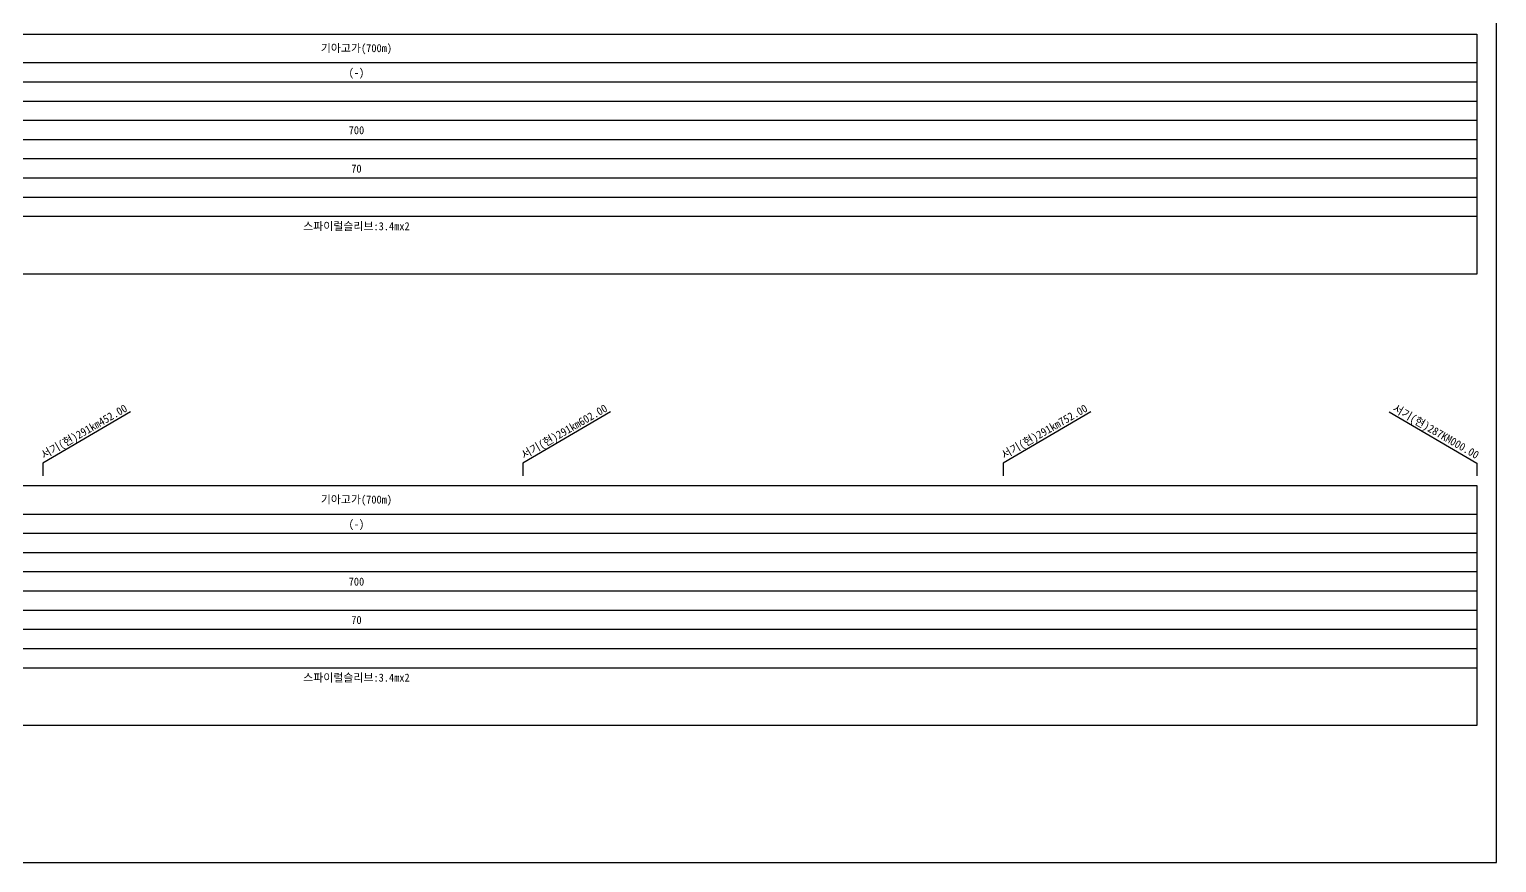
# Model space of a CAD drawing. Header units: millimetres. Extents: x 6886 to 7682, y 1103 to 1810.
# Drawn here: x 7223.5 to 7681.9, y 1103.1 to 1363.4 of the extents above; entities that cross this region are included whole.
import ezdxf
from ezdxf.enums import TextEntityAlignment as Align
from ezdxf.xclip import XClip

# ---------------------------------------------------------------- set-up
doc = ezdxf.new("R2010")
doc.units = ezdxf.units.MM
doc.header["$LTSCALE"] = 10
doc.header["$MEASUREMENT"] = 0
doc.header["$XCLIPFRAME"] = 2
for name, color, linetype in [('TT-TABL-LIN1', 4, 'Continuous'), ('TT-TABL-LIN2', 1, 'Continuous'), ('TT-TABL-TEX2', 3, 'Continuous'), ('TZ-BASE', 253, 'Continuous'), ('TZ-LEAL', 1, 'Continuous'), ('TZ-LEAT', 3, 'Continuous')]:
    doc.layers.add(name, color=color, linetype=linetype)
doc.layers.add('TX-PAPR', color=2, linetype='Continuous', plot=False)
doc.styles.get("Standard").update_dxf_attribs({"font": 'GulimChe.ttf'})
doc.styles.add('굴림체', font='GulimChe.ttf')

# ---------------------------------------------------------------- blocks, each defined once
blk = doc.blocks.new('JD-4F4DFDFGR14')
at = {"layer": 'TZ-BASE'}
for p, q in [((330.95, 139.22), (349.4, -210.64)), ((431.09, 139.18), (449.54, -210.69)), ((531.23, 139.14), (549.68, -210.73)), ((631.37, 139.1), (649.82, -210.77))]:
    blk.add_line(p, q, dxfattribs=at)
blk = doc.blocks.new('JD-경부고속하선표_190503')
at = {"layer": 'TT-TABL-LIN1'}
blk.add_lwpolyline([(2, 114), (785.58, 114), (785.58, 39), (2, 39)], close=True, dxfattribs=at)
at = {"layer": 'TT-TABL-LIN2'}
for points in [[(785.58, 105), (9.33, 105)], [(785.58, 99), (9.33, 99)], [(785.58, 93), (9.33, 93)], [(785.58, 87), (9.33, 87)], [(785.58, 81), (38.33, 81)], [(785.58, 75), (9.33, 75)], [(785.58, 69), (9.33, 69)], [(785.58, 63), (9.33, 63)], [(785.58, 57), (9.33, 57)]]:
    blk.add_lwpolyline(points, dxfattribs=at)
blk = doc.blocks.new('JD-경부고속상선표_190503')
at = {"layer": 'TT-TABL-LIN1'}
blk.add_lwpolyline([(2, 114), (785.58, 114), (785.58, 39), (2, 39)], close=True, dxfattribs=at)
at = {"layer": 'TT-TABL-LIN2'}
for points in [[(785.58, 105), (9.33, 105)], [(785.58, 99), (9.33, 99)], [(785.58, 93), (9.33, 93)], [(785.58, 87), (9.33, 87)], [(785.58, 81), (38.33, 81)], [(785.58, 75), (9.33, 75)], [(785.58, 69), (9.33, 69)], [(785.58, 63), (9.33, 63)], [(785.58, 57), (9.33, 57)]]:
    blk.add_lwpolyline(points, dxfattribs=at)

msp = doc.modelspace()

# ---------------------------------------------------------------- linework, layer by layer
at = {"layer": 'TX-PAPR'}
msp.add_lwpolyline([(6885.89, 1103.05), (7681.89, 1103.05), (7681.89, 1619.05), (6885.89, 1619.05)], close=True, dxfattribs=at)
at = {"layer": 'TZ-LEAL'}
for points in [[(7255.07, 1243.87), (7227.68, 1227.85), (7227.68, 1223.85)], [(7405.07, 1243.87), (7377.68, 1227.85), (7377.68, 1223.85)], [(7555.07, 1243.87), (7527.68, 1227.85), (7527.68, 1223.85)], [(7648.3, 1243.87), (7675.68, 1227.85), (7675.68, 1223.85)]]:
    msp.add_lwpolyline(points, dxfattribs=at)

# ---------------------------------------------------------------- block references
at = {"layer": 'TT-TABL-LIN2'}
for name, p in [('JD-경부고속하선표_190503', (6890.11, 1247.87)), ('JD-경부고속상선표_190503', (6890.11, 1106.85))]:
    msp.add_blockref(name, p, dxfattribs=at)
at = {"layer": 'TZ-BASE', "linetype": 'Continuous'}
ref = msp.add_blockref('JD-4F4DFDFGR14', (6967.45, 1472.84), dxfattribs=at)
XClip(ref).set_block_clipping_path([(-0.0390703231, 74.9999898234), (699.9608347211, 75.364646172), (700.0389753616, -74.6353334748), (0.0390703231, -74.9999898234)])

# ---------------------------------------------------------------- texts
at = {"layer": 'TT-TABL-TEX2', "style": '굴림체'}
for p in [(7325.68, 1357.37), (7325.68, 1216.35)]:
    msp.add_text('기아고가(700m)', height=2.5, dxfattribs=at).set_placement(p, align=Align.MIDDLE)
at = {"layer": 'TT-TABL-TEX2'}
for s, p in [('(-)', (7325.68, 1349.87)), ('700', (7325.68, 1331.87)), ('70', (7325.68, 1319.87)), ('스파이럴슬리브:3.4mx2', (7325.68, 1301.87)), ('(-)', (7325.68, 1208.85)), ('700', (7325.68, 1190.85)), ('70', (7325.68, 1178.85)), ('스파이럴슬리브:3.4mx2', (7325.68, 1160.85))]:
    msp.add_text(s, height=2.5, dxfattribs=at).set_placement(p, align=Align.MIDDLE_CENTER)
at = {"layer": 'TZ-LEAT', "style": '굴림체'}
for s, rotation, p in [('서기(현)291km452.00', 30, (7241.18, 1236.64)), ('서기(현)291km602.00', 30, (7391.18, 1236.64)), ('서기(현)291km752.00', 30, (7541.18, 1236.64)), ('서기(현)287KM000.00', 330, (7662.29, 1236.67))]:
    msp.add_text(s, height=2.5, rotation=rotation, dxfattribs=at).set_placement(p, align=Align.CENTER)

doc.saveas('drawing.dxf')
